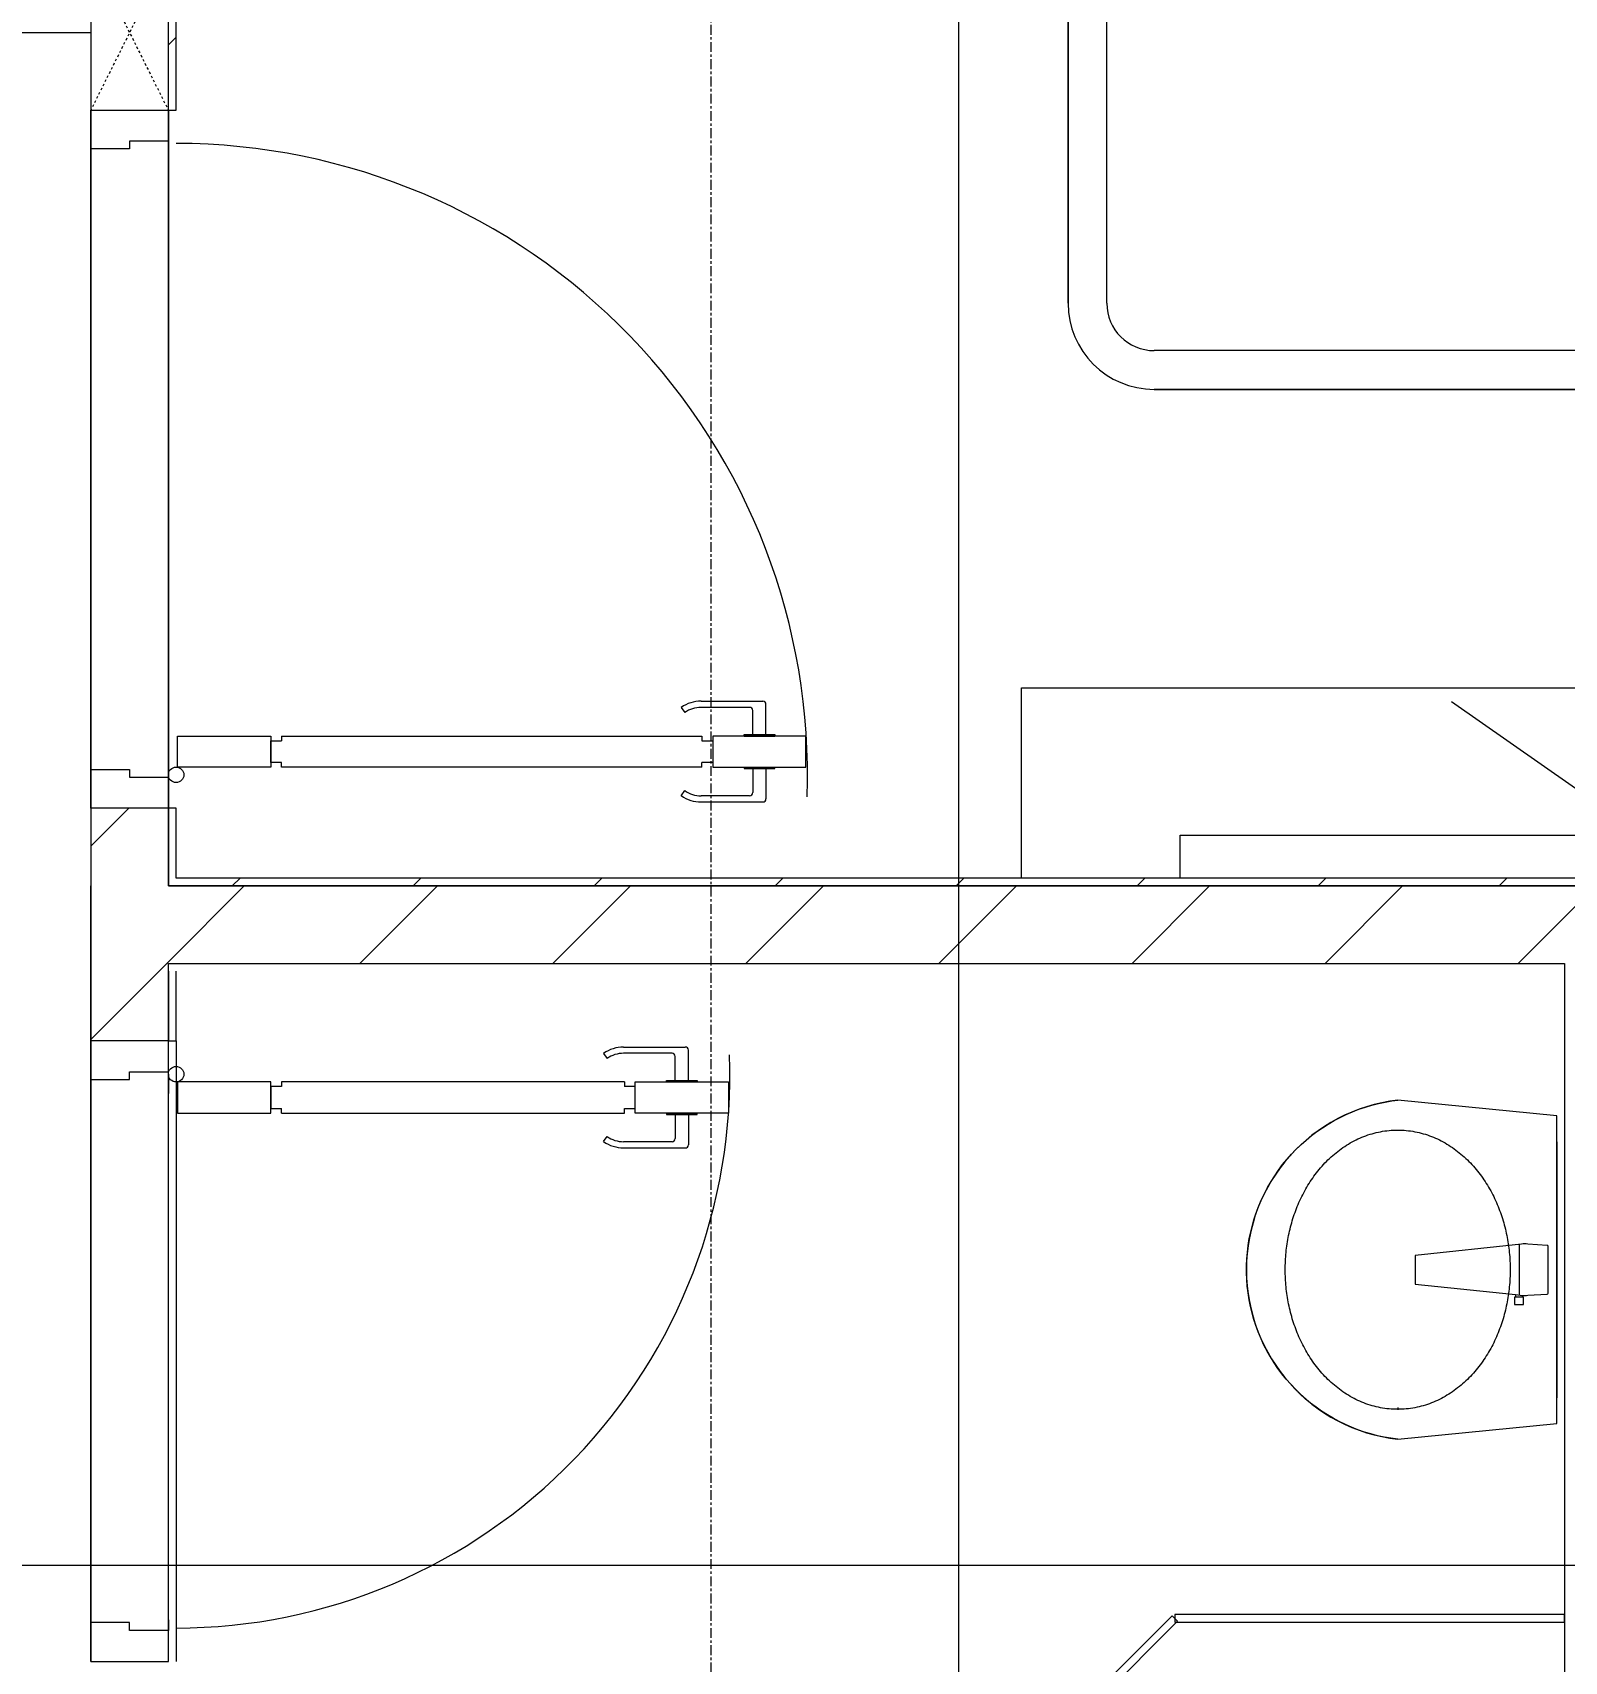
# Model space of a CAD drawing. Header units: millimetres. Extents: x 5357 to 201988, y -16345 to 109895.
# Drawn here: x 37978 to 39953, y 74337 to 76437 of the extents above; entities that cross this region are included whole.
import ezdxf

# ---------------------------------------------------------------- set-up
doc = ezdxf.new("R2010")
doc.units = ezdxf.units.MM
doc.linetypes.add('Dash', pattern=[6, 3, -3])
doc.linetypes.add('Grid Line', pattern=[22.225, 12.7, -3.175, 3.175, -3.175])
for name, color, linetype, lineweight in [('0-1', 7, 'Continuous', 5), ('A-ANNO-DIMS', 211, 'Continuous', 9), ('A-ANNO-DIMS-220', 211, 'Continuous', 9), ('A-DETL-GENF-1', 53, 'Continuous', 9), ('A-DOOR-1', 53, 'Continuous', 9), ('A-FLOR-1', 10, 'Continuous', 9), ('A-FLOR-2', 53, 'Continuous', 9), ('A-GLAZ-CURT-1', 53, 'Continuous', 9), ('A-WALL-1', 9, 'Continuous', 18), ('A-WALL-2', 53, 'Continuous', 9), ('A-WALL-3', 10, 'Continuous', 9), ('A-WALL-PATT-1', 10, 'Continuous', 9), ('A-WALL-PATT-2', 53, 'Continuous', 9), ('I-FURN-1', 53, 'Continuous', 9), ('I-WALL-1', 9, 'Continuous', 18), ('I-WALL-2', 53, 'Continuous', 9), ('P-SANR-FIXT-1', 53, 'Continuous', 9), ('P-SANR-FIXT-2', 221, 'Continuous', 9), ('S-COLS-2', 9, 'Continuous', 18), ('S-COLS-4', 53, 'Continuous', 9), ('S-COLS-HDLN-1', 53, 'Dash', 9), ('S-GRID-1', 1, 'Grid Line', 9)]:
    doc.layers.add(name, color=color, linetype=linetype, lineweight=lineweight)
doc.styles.add('Arial_4', font='arial_0.ttf', dxfattribs={"width": 0.9, "height": 660})
doc.dimstyles.new('1_Dim_chi_tiet_khu_đất_2', dxfattribs={"dimscale": 304.8, "dimtxt": 673.371204, "dimasz": 0.866142, "dimexe": 0.721785, "dimexo": 0.0625, "dimgap": 0.072178, "dimtad": 1, "dimdec": 0, "dimrnd": 5, "dimzin": 0, "dimdsep": 46, "dimtxsty": 'Arial_4', "dimblk1": 'OBLIQUE', "dimblk2": 'OBLIQUE', "dimsah": 1, "dimcen": 0.09, "dimdle": 0.721785, "dimazin": 0, "dimtfac": 1, "dimtdec": 4, "dimtix": 1, "dimtmove": 0, "dimatfit": 3, "dimfxl": 2.165354, "dimfxlon": 1, "dimtvp": 1, "dimtolj": 1, "dimtzin": 0, "dimarcsym": 2})
pattern_1 = [(45, (0, 0), (-124.4508, 124.4508), [])]
pattern_2 = [(45, (0, 0), (-116.67262, 116.67262), [])]

# ---------------------------------------------------------------- blocks, each defined once
blk = doc.blocks.new('NCV_TKTC_KET CAU_rvt-1-TKCS_MB SÂN ĐƯỜNG NỘI BỘ')
at = {"layer": 'A-FLOR-1'}
for p, q in [((38052.6, 75336.9), (38052.6, 75142.4)), ((38052.6, 75142.4), (38052.6, 75336.9)), ((38052.6, 75142.4), (38052.6, 75336.9)), ((38052.6, 75336.9), (38052.6, 75142.4)), ((38052.6, 75142.4), (38052.6, 75087)), ((38052.6, 75087), (38052.6, 75142.4)), ((38052.6, 75087), (38052.6, 75142.4)), ((38052.6, 75142.4), (38052.6, 75087)), ((38052.6, 75087), (38052.6, 74387)), ((38052.6, 74387), (38052.6, 75087)), ((38052.6, 74387), (38052.6, 75087)), ((38052.6, 75087), (38052.6, 74387)), ((38052.6, 74387), (38052.6, 74342.4)), ((38052.6, 74337), (38052.6, 74387)), ((38052.6, 74342.4), (38052.6, 74387)), ((38052.6, 74387), (38052.6, 74342.4)), ((38052.6, 74342.4), (38052.6, 74337)), ((38052.6, 74337), (38052.6, 74342.4)), ((38052.6, 74342.4), (38052.6, 74337))]:
    blk.add_line(p, q, dxfattribs=at)
blk = doc.blocks.new('DOOR_CW_01 CANH MO-PANEL KINH - DIW_01-900x2200-CỬA GỖ VÂN LAMINATE-553375-TKCS_MB SÂN ĐƯỜNG NỘI BỘ')
at = {"layer": 'A-DETL-GENF-1'}
for p, q in [((-397, -182), (-397, -62)), ((-397, -62), (-357, -62)), ((-357, -62), (-357, -182)), ((-357, -182), (-397, -182)), ((-391, -196), (-391, -182)), ((-391, -182), (-363, -182)), ((-363, -182), (-363, -196)), ((-397, -196), (-391, -196)), ((-397, -738), (-397, -196)), ((-357, -196), (-363, -196)), ((-357, -196), (-357, -738)), ((-433.9, -711.2), (-427.3, -715.8)), ((-320.1, -711.2), (-326.7, -715.8)), ((-442, -737), (-442, -816.5)), ((-434, -799.5), (-434, -737)), ((-397, -738), (-391, -738)), ((-357, -752), (-397, -752)), ((-397, -752), (-397, -872)), ((-391, -752), (-391, -738)), ((-363, -752), (-391, -752)), ((-357, -738), (-363, -738)), ((-363, -738), (-363, -752)), ((-357, -872), (-357, -752)), ((-320, -799.5), (-320, -737)), ((-312, -737), (-312, -816.5)), ((-399, -792.2), (-399, -831.8)), ((-397, -792.2), (-399, -792.2)), ((-397, -792.2), (-397, -831.8)), ((-357, -792.2), (-357, -831.8)), ((-357, -792.2), (-355, -792.2)), ((-355, -792.2), (-355, -831.8)), ((-399, -803.5), (-430, -803.5)), ((-355, -803.5), (-324, -803.5)), ((-399, -820.5), (-438, -820.5)), ((-399, -831.8), (-397, -831.8)), ((-355, -831.8), (-357, -831.8)), ((-355, -820.5), (-316, -820.5)), ((-397, -872), (-357, -872))]:
    blk.add_line(p, q, dxfattribs=at)
blk.add_circle((-407, -60), 10, dxfattribs=at)
for centre, radius, start, end in [((-407, -60), 814, 268, 0), ((-397, -737), 45, 145, 180), ((-357, -737), 45, 360, 35), ((-397, -737), 37, 145, 180), ((-357, -737), 37, 0, 35), ((-438, -816.5), 4, 180, 270), ((-430, -799.5), 4, 180, 270), ((-324, -799.5), 4, 270, 0), ((-316, -816.5), 4, 270, 0)]:
    blk.add_arc(centre, radius, start, end, dxfattribs=at)
at = {"layer": 'A-DOOR-1'}
for p, q in [((-450, -50), (-450, 50)), ((-450, 50), (-400, 50)), ((-400, 50), (-400, 0)), ((400, 0), (400, 50)), ((400, 50), (450, 50)), ((450, 50), (450, -50)), ((-410, 0), (-410, -50)), ((-400, 0), (-410, 0)), ((410, 0), (400, 0)), ((410, -50), (410, 0)), ((-410, -50), (-450, -50)), ((-407, -50), (-382, -50)), ((450, -50), (410, -50))]:
    blk.add_line(p, q, dxfattribs=at)
blk = doc.blocks.new('DOOR_CW_01 CANH MO-PANEL KINH - DIG_02-800x2200-CỬA NHÔM KÍNH-400864-TKCS_MB SÂN ĐƯỜNG NỘI BỘ')
at = {"layer": 'A-DETL-GENF-1'}
for p, q in [((-347, 772), (-307, 772)), ((-347, 652), (-347, 772)), ((-307, 772), (-307, 652)), ((-392, 637), (-392, 716.5)), ((-349, 720.5), (-388, 720.5)), ((-349, 731.8), (-347, 731.8)), ((-349, 692.2), (-349, 731.8)), ((-347, 692.2), (-347, 731.8)), ((-307, 692.2), (-307, 731.8)), ((-305, 731.8), (-307, 731.8)), ((-305, 692.2), (-305, 731.8)), ((-305, 720.5), (-266, 720.5)), ((-262, 637), (-262, 716.5)), ((-384, 699.5), (-384, 637)), ((-349, 703.5), (-380, 703.5)), ((-305, 703.5), (-274, 703.5)), ((-270, 699.5), (-270, 637)), ((-347, 692.2), (-349, 692.2)), ((-307, 692.2), (-305, 692.2)), ((-307, 652), (-347, 652)), ((-313, 652), (-341, 652)), ((-341, 652), (-341, 638)), ((-313, 638), (-313, 652)), ((-347, 638), (-341, 638)), ((-347, 638), (-347, 196)), ((-307, 638), (-313, 638)), ((-307, 196), (-307, 638)), ((-383.9, 611.2), (-377.3, 615.8)), ((-270.1, 611.2), (-276.7, 615.8)), ((-347, 196), (-341, 196)), ((-341, 196), (-341, 182)), ((-307, 196), (-313, 196)), ((-313, 182), (-313, 196)), ((-307, 182), (-347, 182)), ((-347, 182), (-347, 62)), ((-341, 182), (-313, 182)), ((-307, 62), (-307, 182)), ((-347, 62), (-307, 62))]:
    blk.add_line(p, q, dxfattribs=at)
blk.add_circle((-357, 60), 10, dxfattribs=at)
for centre, radius, start, end in [((-357, 60), 714, 360, 92), ((-388, 716.5), 4, 90, 180), ((-266, 716.5), 4, 0, 90), ((-380, 699.5), 4, 90, 180), ((-274, 699.5), 4, 0, 90), ((-347, 637), 45, 180, 215), ((-347, 637), 37, 180, 215), ((-307, 637), 37, 325, 0), ((-307, 637), 45, 325, 0)]:
    blk.add_arc(centre, radius, start, end, dxfattribs=at)
at = {"layer": 'A-DOOR-1'}
for p, q in [((-360, 50), (-400, 50)), ((-400, 50), (-400, -50)), ((-360, 0), (-360, 50)), ((-357, 50), (-332, 50)), ((400, 50), (360, 50)), ((360, 50), (360, 0)), ((400, -50), (400, 50)), ((-350, 0), (-360, 0)), ((-350, -50), (-350, 0)), ((360, 0), (350, 0)), ((350, 0), (350, -50)), ((-400, -50), (-350, -50)), ((350, -50), (400, -50))]:
    blk.add_line(p, q, dxfattribs=at)
blk = doc.blocks.new('bonruatreo - Chậu rửa-348246-TKCS_MB SÂN ĐƯỜNG NỘI BỘ')
at = {"layer": 'P-SANR-FIXT-1'}
for p, q in [((-218.6, 205), (-198.4, 0)), ((-177.8, 205), (-180.6, 205)), ((198.4, 0), (218.6, 205)), ((-198.4, 0), (198.4, 0)), ((165, 0), (-165, 0))]:
    blk.add_line(p, q, dxfattribs=at)
at = {"layer": 'P-SANR-FIXT-1', "flags": 128}
blk.add_lwpolyline([(-218.6, 205), (-217.4, 213.7), (-215.9, 222.4), (-214, 231), (-211.8, 239.5), (-209.3, 247.9), (-206.4, 256.2), (-203.2, 264.4), (-199.6, 272.5), (-195.8, 280.4), (-191.6, 288.1), (-187.1, 295.7), (-182.3, 303.1), (-177.3, 310.3), (-171.9, 317.3), (-166.3, 324.1), (-160.4, 330.6), (-154.2, 336.9), (-147.8, 342.9), (-141.2, 348.7), (-134.3, 354.2), (-127.3, 359.4), (-120, 364.4), (-112.5, 369), (-104.9, 373.4), (-97.1, 377.4), (-89.1, 381.2), (-81, 384.6), (-72.7, 387.6), (-64.4, 390.4), (-55.9, 392.8), (-47.3, 394.8), (-38.7, 396.6), (-30, 397.9), (-21.3, 399), (-12.5, 399.6), (-3.7, 400), (5.1, 399.9), (13.9, 399.6), (22.6, 398.8), (31.4, 397.8), (40.1, 396.3), (48.7, 394.5), (57.2, 392.4), (65.7, 390), (74, 387.2), (82.2, 384.1), (90.3, 380.6), (98.3, 376.8), (106.1, 372.7), (113.7, 368.3), (121.1, 363.6), (128.4, 358.7), (135.4, 353.4), (142.2, 347.8), (148.8, 342), (155.2, 335.9), (161.3, 329.6), (167.2, 323), (172.8, 316.2), (178.1, 309.2), (183.1, 302), (187.8, 294.6), (192.2, 287), (196.4, 279.2), (200.2, 271.3), (203.7, 263.2), (206.8, 255), (209.7, 246.6), (212.2, 238.2), (214.3, 229.7), (216.1, 221.1), (217.6, 212.4), (218.6, 205)], dxfattribs=at)
at = {"layer": 'P-SANR-FIXT-1'}
blk.add_arc((0, 180), 220, 6.525, 173.475, dxfattribs=at)
for points in [[(-180, 205), (-180, 212.4), (-178.6, 227.3), (-172.4, 248.8), (-162.5, 268.9), (-149.4, 287), (-133.8, 303), (-116.1, 316.6), (-96.9, 327.9), (-76.5, 336.8), (-55.2, 343.5), (-33.3, 347.9), (-11.2, 350.1), (11.1, 350.1), (33.3, 347.9), (55.2, 343.5), (76.5, 336.8), (96.9, 327.9), (116.1, 316.6), (133.8, 302.9), (149.5, 287), (162.5, 268.8), (172.4, 248.8), (178.6, 227.3), (180, 212.4), (180, 205)], [(180, 205), (180, 197.6), (178.6, 182.7), (172.4, 161.2), (162.5, 141.2), (149.5, 123), (133.8, 107.1), (116.1, 93.4), (96.9, 82.1), (76.5, 73.2), (55.2, 66.5), (33.3, 62.1), (11.1, 59.9), (-11.2, 59.9), (-33.3, 62.1), (-55.2, 66.5), (-76.5, 73.2), (-96.9, 82.1), (-116.1, 93.4), (-133.8, 107), (-149.4, 123), (-162.5, 141.1), (-172.4, 161.2), (-178.6, 182.7), (-180, 197.6), (-180, 205)]]:
    blk.add_open_spline(points, degree=3, dxfattribs=at)
at = {"layer": 'P-SANR-FIXT-2'}
for p, q in [((-18.5, 182.5), (-32.2, 52.9)), ((18.5, 182.5), (-18.5, 182.5)), ((33, 45.4), (18.5, 182.5)), ((-35.6, 54.2), (-44.7, 54.2)), ((-44.7, 54.2), (-44.7, 42.8)), ((-44.7, 42.8), (-35.6, 42.8)), ((-35.6, 52.9), (-35.6, 54.2)), ((-32.2, 52.9), (-35.6, 52.9)), ((-35.6, 44.2), (-35.6, 52.9)), ((-35.6, 42.8), (-35.6, 44.2)), ((-35.6, 44.2), (-33.1, 44.2)), ((-32.2, 52.9), (-33.1, 44.2)), ((32.7, 48.5), (-32.7, 48.5)), ((-33, 37.3), (-31.4, 12.2)), ((31.4, 12.2), (33, 37.3)), ((-30.2, 11), (30.2, 11))]:
    blk.add_line(p, q, dxfattribs=at)
for centre, radius, start, end in [((5.5, 41.4), 38.7, 175.8543, 186.034), ((-5.5, 41.4), 38.7, 353.966, 6.034), ((-30.1, 12.3), 1.3, 183.5997, 268.7722), ((30.1, 12.3), 1.3, 271.2278, 356.4003)]:
    blk.add_arc(centre, radius, start, end, dxfattribs=at)
blk = doc.blocks.new('System Panel - Glazed-850629-TKCS_MB SÂN ĐƯỜNG NỘI BỘ')
at = {"layer": 'A-GLAZ-CURT-1'}
for p, q in [((316.6, 5), (-316.6, 5)), ((-316.6, 5), (-316.6, -5)), ((316.6, -5), (316.6, 5)), ((-316.6, -5), (316.6, -5))]:
    blk.add_line(p, q, dxfattribs=at)
blk = doc.blocks.new('System Panel - Glazed-850630-TKCS_MB SÂN ĐƯỜNG NỘI BỘ')
at = {"layer": 'A-GLAZ-CURT-1'}
for p, q in [((251.1, 5), (-251.1, 5)), ((-251.1, 5), (-251.1, -5)), ((251.1, -5), (251.1, 5)), ((-251.1, -5), (251.1, -5))]:
    blk.add_line(p, q, dxfattribs=at)
blk = doc.blocks.new('G1_SOF - BO TRU - 100x200-V179-TKCS_MB SÂN ĐƯỜNG NỘI BỘ')
at = {"layer": 'S-COLS-2'}
for p, q in [((50, 100), (-50, 100)), ((-50, 100), (-50, -100)), ((50, -100), (50, 100))]:
    blk.add_line(p, q, dxfattribs=at)
at = {"layer": 'S-COLS-HDLN-1'}
for p, q in [((50, 100), (-50, -100)), ((-50, 100), (50, -100))]:
    blk.add_line(p, q, dxfattribs=at)
blk = doc.blocks.new('GIUONG NGU-2TAB-1600x2000 - GIUONG NGU-2TAB-1600x2000-842839-TKCS_MB SÂN ĐƯỜNG NỘI BỘ')
at = {"layer": 'I-FURN-1'}
for p, q in [((458.5, -50), (458.5, -1938.9)), ((458.5, -1938.9), (458.5, -50)), ((508.5, -1938.9), (508.5, -100)), ((1997.1, -2000), (569.6, -2000)), ((569.6, -2050), (1997.1, -2050)), ((1997.1, -2050), (569.6, -2050))]:
    blk.add_line(p, q, dxfattribs=at)
for radius in [111.1, 111.1, 61.1]:
    blk.add_arc((569.6, -1938.9), radius, 180, 270, dxfattribs=at)
blk = doc.blocks.new('RES_BAN AN - RES_BAN AN-V182-TKCS_MB SÂN ĐƯỜNG NỘI BỘ')
at = {"layer": 'I-FURN-1'}
for p, q in [((0, 250), (1600, 250)), ((0, 5), (0, 250)), ((1600, 250), (1600, 5))]:
    blk.add_line(p, q, dxfattribs=at)
blk = doc.blocks.new('KE TIVI-2 - KE TIVI-2-V183-TKCS_MB SÂN ĐƯỜNG NỘI BỘ')
at = {"layer": 'I-FURN-1'}
for p, q in [((0, 60), (-245.7, 232.1)), ((213, 209.1), (0, 60)), ((-595.6, 60), (595.6, 60)), ((-595.6, 5), (-595.6, 60)), ((595.6, 60), (595.6, 5))]:
    blk.add_line(p, q, dxfattribs=at)
blk = doc.blocks.new('NCV_TKTC_TANG 1_rvt-1-TKCS_MB SÂN ĐƯỜNG NỘI BỘ')
at = {"layer": 'A-WALL-PATT-1'}
h = blk.add_hatch(dxfattribs=at)
h.set_pattern_fill('FP_1', color=256, style=0, pattern_type=2)
h.set_pattern_definition(pattern_1)
h.paths.add_polyline_path([(38152.6, 73436.9), (38152.6, 74337), (38052.6, 74337), (38052.6, 73436.9), (38092.9, 73436.9)])
h.paths.add_polyline_path([(38102.6, 75137), (38152.6, 75137), (38152.6, 75437), (38052.6, 75437), (38052.6, 75137)])
h = blk.add_hatch(dxfattribs=at)
h.set_pattern_fill('FP_1', color=256, style=0, pattern_type=2)
h.set_pattern_definition(pattern_1)
h.paths.add_polyline_path([(39002.6, 75236.9), (40052.6, 75236.9), (40052.6, 75336.9), (38152.6, 75336.9), (38152.6, 75236.9), (38927.5, 75236.9)])
at = {"layer": 'A-WALL-PATT-2'}
h = blk.add_hatch(dxfattribs=at)
h.set_pattern_fill('FP_2', color=256, style=0, pattern_type=2)
h.set_pattern_definition(pattern_2)
h.paths.add_polyline_path([(38162.6, 75346.9), (38162.6, 75437), (38152.6, 75437), (38154.5, 75346.9), (38157.6, 75346.9)])
h.paths.add_polyline_path([(38152.6, 76337), (38162.6, 76337), (38162.6, 77876.9), (38152.6, 77876.9), (38152.6, 76362.9)])
h = blk.add_hatch(dxfattribs=at)
h.set_pattern_fill('FP_2', color=256, style=0, pattern_type=2)
h.set_pattern_definition(pattern_2)
h.paths.add_polyline_path([(40552.6, 75336.9), (40952.6, 75336.9), (40952.6, 75346.9), (38152.6, 75346.9), (38152.6, 75336.9), (40459.9, 75336.9)])
h.paths.add_polyline_path([(41752.6, 75336.9), (42452.6, 75337.4), (42451.8, 75346.9), (41752.6, 75346.9), (41752.6, 75337.4)])
at = {"layer": 'A-FLOR-1'}
for p, q in [((37952.6, 76436.9), (38002.6, 76436.9)), ((38002.6, 76436.9), (38052.6, 76436.9)), ((38052.6, 76436.9), (38052.6, 76337)), ((38052.6, 76336.9), (38052.6, 76287)), ((38152.6, 76297), (38152.6, 76336.9)), ((38152.6, 75477), (38152.6, 76297)), ((38052.6, 76287), (38052.6, 75487)), ((38052.6, 75487), (38052.6, 75442)), ((38152.6, 75442), (38152.6, 75477)), ((38052.6, 75442), (38052.6, 75437)), ((38052.6, 75437), (38052.6, 75142.4)), ((38152.6, 75437), (38152.6, 75442)), ((38052.6, 75142.4), (38052.6, 75087)), ((38052.6, 75087), (38052.6, 74387)), ((38052.6, 74387), (38052.6, 74337))]:
    blk.add_line(p, q, dxfattribs=at)
at = {"layer": 'A-FLOR-2'}
for p, q in [((38152.6, 76297), (38152.6, 75477)), ((38052.6, 75487), (38052.6, 76287)), ((38052.6, 74387), (38052.6, 75087))]:
    blk.add_line(p, q, dxfattribs=at)
at = {"layer": 'A-WALL-1'}
for p, q in [((38042.6, 76436.9), (38052.6, 76436.9)), ((38152.6, 75336.9), (38152.6, 75346.9)), ((40052.6, 75336.9), (38152.6, 75336.9)), ((38152.6, 75226.9), (38152.6, 75236.9)), ((38152.6, 75236.9), (39952.6, 75236.9)), ((39952.6, 75236.9), (39952.6, 73436.9))]:
    blk.add_line(p, q, dxfattribs=at)
at = {"layer": 'A-WALL-2'}
for p, q in [((38002.6, 76436.9), (38042.6, 76436.9)), ((38152.6, 76297), (38152.6, 75477)), ((38052.6, 75487), (38052.6, 76287)), ((38052.6, 75437), (38052.6, 75137)), ((38152.6, 75346.9), (38152.6, 75437)), ((38152.6, 75437), (38152.6, 75346.9)), ((38152.6, 75137), (38152.6, 75226.9)), ((38152.6, 75226.9), (38152.6, 75137))]:
    blk.add_line(p, q, dxfattribs=at)
at = {"layer": 'A-WALL-3'}
for p, q in [((38052.6, 75087), (38052.6, 75142.4)), ((38052.6, 74387), (38052.6, 75087)), ((38052.6, 74342.4), (38052.6, 74387)), ((38152.6, 74390.4), (38152.6, 74377))]:
    blk.add_line(p, q, dxfattribs=at)
at = {"layer": 'I-WALL-1'}
for p, q in [((38162.6, 76337), (38162.6, 77876.9)), ((38152.6, 76337), (38162.6, 76337)), ((38162.6, 75437), (38152.6, 75437)), ((38162.6, 75346.9), (38162.6, 75437)), ((38152.6, 75346.9), (38152.6, 75336.9)), ((38152.6, 75336.9), (40052.6, 75336.9)), ((40952.6, 75346.9), (38162.6, 75346.9)), ((38162.6, 75137), (38162.6, 75226.9)), ((38152.6, 75137), (38162.6, 75137))]:
    blk.add_line(p, q, dxfattribs=at)
at = {"layer": 'I-WALL-2'}
for p, q in [((38162.6, 75137), (38162.6, 74337)), ((38152.6, 74377), (38152.6, 75097))]:
    blk.add_line(p, q, dxfattribs=at)
at = {"layer": 'A-DOOR-1'}
for name, p, rotation in [('DOOR_CW_01 CANH MO-PANEL KINH - DIW_01-900x2200-CỬA GỖ VÂN LAMINATE-553375-TKCS_MB SÂN ĐƯỜNG NỘI BỘ', (38102.6, 75887), 89.99999999999908), ('DOOR_CW_01 CANH MO-PANEL KINH - DIG_02-800x2200-CỬA NHÔM KÍNH-400864-TKCS_MB SÂN ĐƯỜNG NỘI BỘ', (38102.6, 74737), 269.9999999999991)]:
    blk.add_blockref(name, p, dxfattribs=dict(at, rotation=rotation))
at = {"layer": 'A-GLAZ-CURT-1', "rotation": 44.99999999999893}
blk.add_blockref('System Panel - Glazed-850629-TKCS_MB SÂN ĐƯỜNG NỘI BỘ', (39226.4, 74168.5), dxfattribs=at)
at = {"layer": 'A-GLAZ-CURT-1'}
blk.add_blockref('System Panel - Glazed-850630-TKCS_MB SÂN ĐƯỜNG NỘI BỘ', (39701.4, 74392.4), dxfattribs=at)
at = {"layer": 'I-FURN-1'}
for name, p in [('GIUONG NGU-2TAB-1600x2000 - GIUONG NGU-2TAB-1600x2000-842839-TKCS_MB SÂN ĐƯỜNG NỘI BỘ', (38854.1, 78026.9)), ('RES_BAN AN - RES_BAN AN-V182-TKCS_MB SÂN ĐƯỜNG NỘI BỘ', (39252.6, 75342)), ('KE TIVI-2 - KE TIVI-2-V183-TKCS_MB SÂN ĐƯỜNG NỘI BỘ', (40052.6, 75342))]:
    blk.add_blockref(name, p, dxfattribs=at)
at = {"layer": 'P-SANR-FIXT-1', "rotation": 89.99999999999937}
blk.add_blockref('bonruatreo - Chậu rửa-348246-TKCS_MB SÂN ĐƯỜNG NỘI BỘ', (39942.6, 74842), dxfattribs=at)
at = {"layer": 'S-COLS-4'}
blk.add_blockref('G1_SOF - BO TRU - 100x200-V179-TKCS_MB SÂN ĐƯỜNG NỘI BỘ', (38102.6, 76436.9), dxfattribs=at)
blk = doc.blocks.new('DIMBLOCK39-TKCS_MB SÂN ĐƯỜNG NỘI BỘ')
at = {"layer": 'A-ANNO-DIMS-220'}
for p, q in [((39171.6, 17016.9), (39171.6, 78456.9)), ((38511.6, 78236.9), (39391.6, 78236.9)), ((39171.6, 78236.9), (38511.6, 78236.9)), ((38511.6, 17236.9), (39391.6, 17236.9)), ((39171.6, 17236.9), (38511.6, 17236.9))]:
    blk.add_line(p, q, dxfattribs=at)
at = {"layer": 'A-ANNO-DIMS-220', "lineweight": 25}
for p, q in [((39171.6, 78236.9), (39039.6, 78368.9)), ((39171.6, 78236.9), (39303.6, 78104.9)), ((39171.6, 17236.9), (39039.6, 17368.9)), ((39171.6, 17236.9), (39303.6, 17104.9))]:
    blk.add_line(p, q, dxfattribs=at)
at = {"layer": 'A-ANNO-DIMS-220', "color": 0, "insert": (38292.8, 46597.4), "char_height": 660, "width": 2734.923, "attachment_point": 1, "rotation": 90, "line_spacing_factor": 0.941778, "style": 'Arial_4'}
blk.add_mtext('61000', dxfattribs=at)
blk = doc.blocks.new('_Oblique')
at = {"color": 0, "linetype": 'ByBlock', "lineweight": -2}
blk.add_line((-0.5, -0.5), (0.5, 0.5), dxfattribs=at)
blk = doc.blocks.new('DIMBLOCK44-TKCS_MB SÂN ĐƯỜNG NỘI BỘ')
at = {"layer": 'A-ANNO-DIMS-220'}
for p, q in [((33652.6, 75120.9), (33652.6, 74240.9)), ((33652.6, 74460.9), (33652.6, 75120.9)), ((54952.6, 75120.9), (54952.6, 74240.9)), ((54952.6, 74460.9), (54952.6, 75120.9)), ((33432.6, 74460.9), (55172.6, 74460.9))]:
    blk.add_line(p, q, dxfattribs=at)
at = {"layer": 'A-ANNO-DIMS-220', "lineweight": 25}
for p, q in [((33652.6, 74460.9), (33784.6, 74592.9)), ((54952.6, 74460.9), (55084.6, 74592.9)), ((33652.6, 74460.9), (33520.6, 74328.9)), ((54952.6, 74460.9), (54820.6, 74328.9))]:
    blk.add_line(p, q, dxfattribs=at)
at = {"layer": 'A-ANNO-DIMS-220', "color": 0, "insert": (43163, 75339.8), "char_height": 660, "width": 2734.923, "attachment_point": 1, "line_spacing_factor": 0.941778, "style": 'Arial_4'}
blk.add_mtext('21300', dxfattribs=at)

msp = doc.modelspace()

# ---------------------------------------------------------------- linework, layer by layer
at = {"layer": 'S-GRID-1'}
msp.add_line((38852.6, 20960.6), (38852.6, 80482.7), dxfattribs=at)

# ---------------------------------------------------------------- block references
at = {"layer": '0-1'}
for name in ['NCV_TKTC_KET CAU_rvt-1-TKCS_MB SÂN ĐƯỜNG NỘI BỘ', 'NCV_TKTC_TANG 1_rvt-1-TKCS_MB SÂN ĐƯỜNG NỘI BỘ']:
    msp.add_blockref(name, (0, 0), dxfattribs=at)

# ---------------------------------------------------------------- dimensions: what is measured, and where the dimension line sits
at = {"layer": 'A-ANNO-DIMS'}
dim = msp.add_linear_dim(base=(39171.6, 78236.9), p1=(38511.6, 17236.9), p2=(38511.6, 78236.9), angle=90, dimstyle='1_Dim_chi_tiet_khu_đất_2', override={"dimpost": '<>', "dimfxl": 61000}, dxfattribs=at)
dim.commit()
dim.dimension.update_dxf_attribs({"geometry": 'DIMBLOCK39-TKCS_MB SÂN ĐƯỜNG NỘI BỘ', "text_midpoint": (38812.6, 47736.9)})
dim = msp.add_linear_dim(base=(54952.6, 74460.9), p1=(33652.6, 75120.9), p2=(54952.6, 75120.9), dimstyle='1_Dim_chi_tiet_khu_đất_2', override={"dimpost": '<>', "dimfxl": 21300}, dxfattribs=at)
dim.commit()
dim.dimension.update_dxf_attribs({"geometry": 'DIMBLOCK44-TKCS_MB SÂN ĐƯỜNG NỘI BỘ', "text_midpoint": (44302.6, 74820.1)})

doc.saveas('drawing.dxf')
